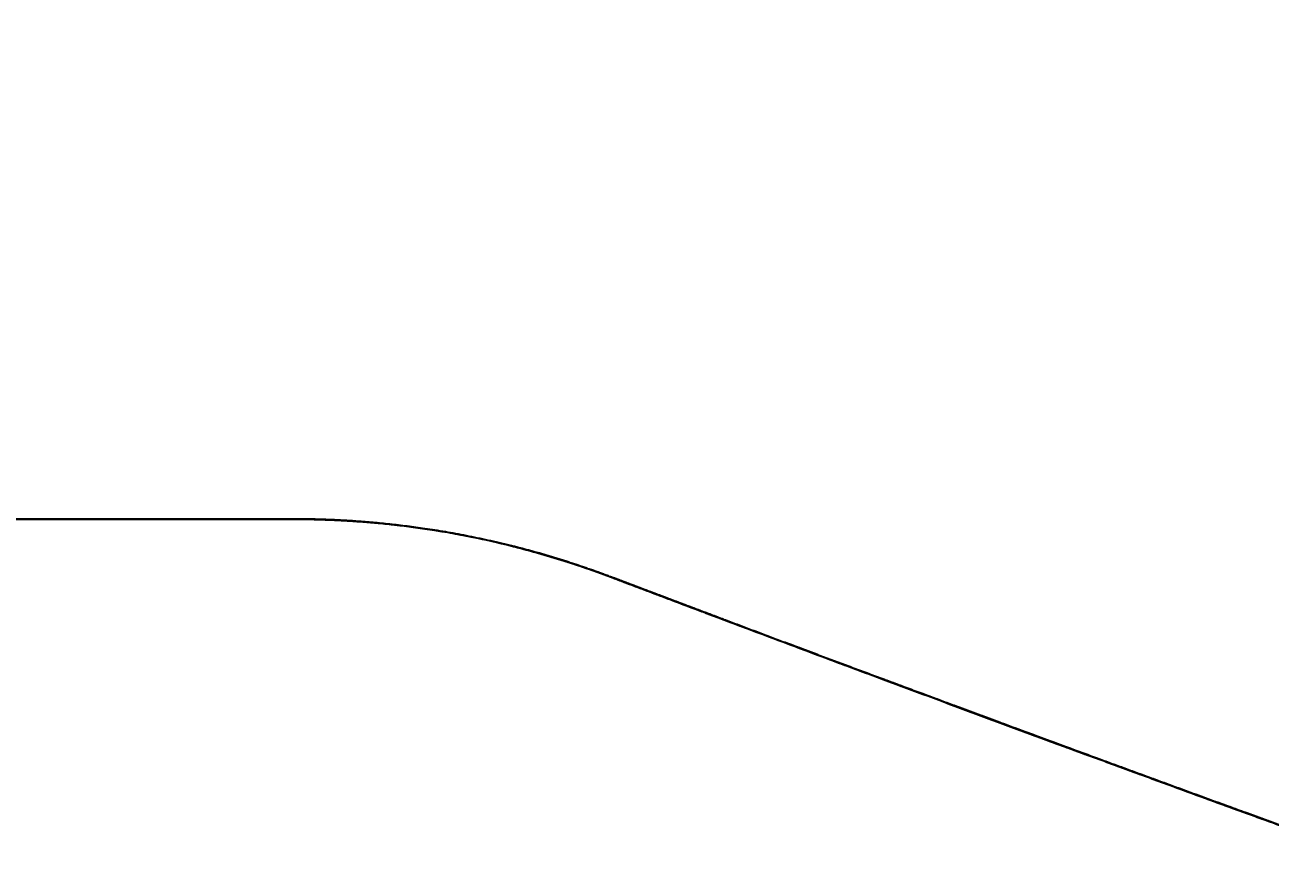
# Model space of a CAD drawing. Extents: x 8663 to 11443, y -20992 to -18942.
# Drawn here: x 10301.64 to 10322.49, y -20488.2 to -20474.18 of the extents above; entities that cross this region are included whole.
import ezdxf

# ---------------------------------------------------------------- set-up
doc = ezdxf.new("R2010")
doc.units = 0
doc.layers.get('0').update_dxf_attribs({"linetype": 'CONTINUOUS'})
doc.layers.add('1', color=7, linetype='CONTINUOUS')
doc.styles.add('____', font='')
doc.styles.get('____').set_extended_font_data('굴림')
doc.dimstyles.new('MSADIM', dxfattribs={"dimtxt": 33, "dimasz": 17, "dimexe": 10, "dimexo": 7.5, "dimgap": 10, "dimtad": 0, "dimtih": 1, "dimtoh": 1, "dimdec": 0, "dimzin": 1, "dimtxsty": '____', "dimcen": 11.25, "dimazin": 3, "dimtfac": 1, "dimtdec": 0, "dimtix": 1, "dimtmove": 0, "dimatfit": 3, "dimtolj": 1, "dimtzin": 1})

# ---------------------------------------------------------------- blocks, each defined once
blk = doc.blocks.new('*D255')
at = {"color": 0}
for p, q in [((10317.229, -20381.646), (10183.846, -20381.646)), ((10193.846, -20398.646), (10193.846, -20439.241)), ((10193.846, -20528.618), (10193.846, -20488.024)), ((10296.703, -20545.618), (10183.846, -20545.618))]:
    blk.add_line(p, q, dxfattribs=at)
for points in [[(10191.013, -20398.646), (10196.679, -20398.646), (10193.846, -20381.646)], [(10191.013, -20528.618), (10196.679, -20528.618), (10193.846, -20545.618)]]:
    blk.add_solid(points, dxfattribs=at)
at = {"color": 0, "insert": (10193.846, -20463.632), "char_height": 28, "attachment_point": 5, "style": '____'}
blk.add_mtext('\\A1;162', dxfattribs=at)
blk = doc.blocks.new('*D256')
at = {"color": 0}
for p, q in [((10288.781, -20489.955), (10288.781, -20650.431)), ((10824.37, -20536.443), (10824.37, -20650.431)), ((10305.781, -20640.431), (10515.183, -20640.431)), ((10807.37, -20640.431), (10597.968, -20640.431))]:
    blk.add_line(p, q, dxfattribs=at)
for points in [[(10305.781, -20637.597), (10305.781, -20643.264), (10288.781, -20640.431)], [(10807.37, -20637.597), (10807.37, -20643.264), (10824.37, -20640.431)]]:
    blk.add_solid(points, dxfattribs=at)
at = {"color": 0, "insert": (10556.575, -20640.431), "char_height": 28, "attachment_point": 5, "style": '____'}
blk.add_mtext('\\A1;534', dxfattribs=at)

msp = doc.modelspace()

# ---------------------------------------------------------------- linework, layer by layer
at = {"layer": '1', "color": 7, "linetype": 'CONTINUOUS'}
for points, knots in [([(10299.739, -20482.455), (10301.453, -20482.455), (10303.567, -20482.455), (10305.923, -20482.455), (10306.148, -20482.455)], [0, 0, 0, 0, 0.905388, 1, 1, 1, 1]), ([(10306.045, -20482.455), (10304.409, -20482.455), (10302.236, -20482.455), (10300.3, -20482.455), (10299.739, -20482.455)], [0, 0, 0, 0, 0.69968, 1, 1, 1, 1]), ([(10305.898, -20482.455), (10305.924, -20482.455), (10305.985, -20482.455), (10306.046, -20482.454), (10306.082, -20482.454)], [0, 0, 0, 0, 0.425531, 1, 1, 1, 1]), ([(10306.406, -20482.457), (10306.378, -20482.456), (10306.35, -20482.456), (10306.248, -20482.455), (10306.174, -20482.454), (10306.037, -20482.455), (10305.974, -20482.455), (10305.911, -20482.455)], [0, 0, 0, 0, 0.166406, 0.166406, 0.614564, 0.614564, 1, 1, 1, 1]), ([(10306.148, -20482.455), (10306.153, -20482.455), (10306.163, -20482.455), (10306.178, -20482.455), (10306.193, -20482.455), (10306.209, -20482.455), (10306.225, -20482.455), (10306.241, -20482.455), (10306.258, -20482.455), (10306.274, -20482.455), (10306.291, -20482.455), (10306.308, -20482.455), (10306.326, -20482.456), (10306.343, -20482.456), (10306.361, -20482.456), (10306.373, -20482.456), (10306.379, -20482.456)], [0, 0, 0, 0, 0.071488, 0.142964, 0.214428, 0.285881, 0.357324, 0.428758, 0.500184, 0.571602, 0.643013, 0.714419, 0.785819, 0.857216, 0.928609, 1, 1, 1, 1]), ([(10306.379, -20482.456), (10306.373, -20482.456), (10306.361, -20482.456), (10306.342, -20482.456), (10306.324, -20482.456), (10306.306, -20482.455), (10306.288, -20482.455), (10306.27, -20482.455), (10306.252, -20482.455), (10306.234, -20482.455), (10306.216, -20482.455), (10306.199, -20482.455), (10306.182, -20482.455), (10306.165, -20482.455), (10306.153, -20482.455), (10306.148, -20482.455)], [0, 0, 0, 0, 0.072947, 0.14657, 0.220866, 0.295832, 0.371463, 0.447756, 0.524707, 0.602311, 0.680565, 0.759466, 0.839007, 0.919187, 1, 1, 1, 1]), ([(10306.169, -20482.455), (10306.257, -20482.455), (10306.363, -20482.456), (10306.611, -20482.461), (10306.753, -20482.466), (10307.072, -20482.482), (10307.249, -20482.494), (10307.54, -20482.519), (10307.642, -20482.529), (10307.801, -20482.546), (10307.855, -20482.552), (10307.965, -20482.565), (10308.021, -20482.572), (10308.308, -20482.609), (10308.552, -20482.646), (10309.067, -20482.739), (10309.337, -20482.795), (10309.903, -20482.929), (10310.199, -20483.008), (10310.813, -20483.195), (10311.132, -20483.303), (10311.463, -20483.428)], [0, 0, 0, 0, 0.125, 0.125, 0.25, 0.25, 0.375, 0.375, 0.4375, 0.4375, 0.46875, 0.46875, 0.5, 0.5, 0.625, 0.625, 0.75, 0.75, 0.875, 0.875, 1, 1, 1, 1]), ([(10306.379, -20482.456), (10306.386, -20482.456), (10306.399, -20482.457), (10306.418, -20482.457), (10306.438, -20482.457), (10306.458, -20482.458), (10306.478, -20482.458), (10306.499, -20482.459), (10306.52, -20482.459), (10306.541, -20482.46), (10306.562, -20482.46), (10306.584, -20482.461), (10306.605, -20482.462), (10306.628, -20482.462), (10306.65, -20482.463), (10306.672, -20482.464), (10306.695, -20482.465), (10306.718, -20482.465), (10306.742, -20482.466), (10306.765, -20482.467), (10306.789, -20482.468), (10306.813, -20482.469), (10306.837, -20482.47), (10306.862, -20482.472), (10306.887, -20482.473), (10306.912, -20482.474), (10306.937, -20482.475), (10306.963, -20482.477), (10306.988, -20482.478), (10307.014, -20482.48), (10307.041, -20482.481), (10307.067, -20482.483), (10307.094, -20482.484), (10307.121, -20482.486), (10307.148, -20482.488), (10307.176, -20482.49), (10307.276, -20482.497), (10307.457, -20482.511), (10307.731, -20482.537), (10308.023, -20482.571), (10308.335, -20482.614), (10308.667, -20482.666), (10309.018, -20482.73), (10309.383, -20482.806), (10309.66, -20482.871), (10309.836, -20482.915), (10309.907, -20482.933), (10309.978, -20482.952), (10310.049, -20482.971), (10310.121, -20482.99), (10310.193, -20483.01), (10310.265, -20483.031), (10310.337, -20483.051), (10310.41, -20483.073), (10310.483, -20483.095), (10310.557, -20483.117), (10310.631, -20483.14), (10310.705, -20483.164), (10310.779, -20483.187), (10310.854, -20483.212), (10310.929, -20483.237), (10311.005, -20483.263), (10311.08, -20483.289), (10311.156, -20483.315), (10311.232, -20483.343), (10311.309, -20483.37), (10311.385, -20483.399), (10311.437, -20483.418), (10311.463, -20483.428)], [0, 0, 0, 0, 0.007191, 0.014378, 0.021561, 0.028741, 0.035917, 0.04309, 0.050259, 0.057425, 0.064588, 0.071748, 0.078905, 0.086058, 0.093209, 0.100358, 0.107504, 0.114647, 0.121788, 0.128926, 0.136063, 0.143197, 0.150329, 0.157459, 0.164587, 0.171714, 0.178839, 0.185962, 0.193084, 0.200205, 0.207324, 0.214443, 0.22156, 0.228676, 0.235791, 0.242906, 0.250019, 0.313052, 0.375629, 0.437822, 0.499703, 0.563225, 0.626057, 0.688284, 0.749994, 0.76113, 0.772238, 0.783318, 0.794371, 0.805397, 0.816397, 0.827372, 0.838323, 0.849249, 0.860151, 0.87103, 0.881887, 0.892722, 0.903536, 0.914329, 0.925102, 0.935855, 0.946589, 0.957306, 0.968004, 0.978686, 0.989351, 1, 1, 1, 1]), ([(10311.463, -20483.428), (10311.45, -20483.423), (10311.425, -20483.413), (10311.387, -20483.399), (10311.349, -20483.385), (10311.312, -20483.371), (10311.274, -20483.358), (10311.237, -20483.344), (10311.199, -20483.331), (10311.161, -20483.317), (10311.124, -20483.304), (10311.086, -20483.291), (10311.049, -20483.278), (10311.011, -20483.265), (10310.974, -20483.252), (10310.937, -20483.24), (10310.899, -20483.227), (10310.862, -20483.215), (10310.825, -20483.202), (10310.787, -20483.19), (10310.75, -20483.178), (10310.713, -20483.166), (10310.676, -20483.154), (10310.639, -20483.143), (10310.602, -20483.131), (10310.565, -20483.12), (10310.528, -20483.108), (10310.491, -20483.097), (10310.454, -20483.086), (10310.418, -20483.075), (10310.381, -20483.064), (10310.344, -20483.054), (10310.308, -20483.043), (10310.271, -20483.032), (10310.235, -20483.022), (10310.198, -20483.012), (10310.162, -20483.002), (10310.125, -20482.992), (10310.089, -20482.982), (10310.053, -20482.972), (10310.017, -20482.962), (10309.981, -20482.953), (10309.945, -20482.943), (10309.909, -20482.934), (10309.873, -20482.925), (10309.838, -20482.915), (10309.802, -20482.906), (10309.652, -20482.869), (10309.391, -20482.808), (10309.028, -20482.732), (10308.673, -20482.667), (10308.342, -20482.615), (10308.033, -20482.573), (10307.744, -20482.539), (10307.465, -20482.512), (10307.274, -20482.497), (10307.159, -20482.489), (10307.115, -20482.486), (10307.072, -20482.483), (10307.028, -20482.48), (10306.985, -20482.478), (10306.942, -20482.476), (10306.899, -20482.473), (10306.856, -20482.471), (10306.814, -20482.469), (10306.772, -20482.468), (10306.731, -20482.466), (10306.69, -20482.464), (10306.649, -20482.463), (10306.609, -20482.462), (10306.569, -20482.461), (10306.53, -20482.459), (10306.491, -20482.458), (10306.453, -20482.458), (10306.416, -20482.457), (10306.391, -20482.457), (10306.379, -20482.456)], [0, 0, 0, 0, 0.00521, 0.010431, 0.015661, 0.020902, 0.026152, 0.031413, 0.036683, 0.041963, 0.047254, 0.052554, 0.057865, 0.063185, 0.068516, 0.073856, 0.079207, 0.084568, 0.089938, 0.095319, 0.10071, 0.10611, 0.111521, 0.116942, 0.122372, 0.127813, 0.133264, 0.138724, 0.144195, 0.149675, 0.155166, 0.160666, 0.166176, 0.171696, 0.177226, 0.182766, 0.188316, 0.193875, 0.199444, 0.205023, 0.210612, 0.216211, 0.221819, 0.227437, 0.233065, 0.238702, 0.244349, 0.250006, 0.310085, 0.371865, 0.43529, 0.500297, 0.55953, 0.620952, 0.684469, 0.749981, 0.761299, 0.772748, 0.784328, 0.796036, 0.807873, 0.819837, 0.831927, 0.844142, 0.85648, 0.86894, 0.881522, 0.894224, 0.907044, 0.919982, 0.933036, 0.946204, 0.959487, 0.972881, 0.986386, 1, 1, 1, 1]), ([(10313.33, -20484.133), (10313.321, -20484.129), (10313.311, -20484.126), (10313.196, -20484.083), (10313.093, -20484.044), (10312.939, -20483.986), (10312.888, -20483.967), (10312.813, -20483.938), (10312.787, -20483.928), (10312.737, -20483.91), (10312.688, -20483.891), (10312.638, -20483.872), (10312.589, -20483.854), (10312.564, -20483.844), (10312.491, -20483.817), (10312.393, -20483.78), (10312.298, -20483.744), (10312.203, -20483.708), (10312.156, -20483.69), (10312.016, -20483.637), (10311.924, -20483.603), (10311.744, -20483.534), (10311.656, -20483.501), (10311.533, -20483.454), (10311.496, -20483.44), (10311.461, -20483.427)], [0, 0, 0, 0, 0.013826, 0.013826, 0.167448, 0.167448, 0.244258, 0.244258, 0.282664, 0.282664, 0.321069, 0.359475, 0.359475, 0.39788, 0.39788, 0.474691, 0.551502, 0.551502, 0.628313, 0.628313, 0.781934, 0.781934, 0.935556, 0.935556, 1, 1, 1, 1]), ([(10311.463, -20483.428), (10311.479, -20483.434), (10311.512, -20483.447), (10311.563, -20483.466), (10311.613, -20483.485), (10311.663, -20483.504), (10311.714, -20483.523), (10311.764, -20483.542), (10311.815, -20483.561), (10311.866, -20483.581), (10311.917, -20483.6), (10311.969, -20483.619), (10312.02, -20483.639), (10312.072, -20483.658), (10312.124, -20483.678), (10312.176, -20483.698), (10312.228, -20483.717), (10312.28, -20483.737), (10312.333, -20483.757), (10312.385, -20483.777), (10312.438, -20483.797), (10312.491, -20483.817), (10312.544, -20483.837), (10312.598, -20483.857), (10312.651, -20483.877), (10312.705, -20483.897), (10312.758, -20483.918), (10312.812, -20483.938), (10312.866, -20483.958), (10312.921, -20483.979), (10312.975, -20483.999), (10313.03, -20484.02), (10313.084, -20484.04), (10313.139, -20484.061), (10313.194, -20484.082), (10313.25, -20484.103), (10313.305, -20484.124), (10313.361, -20484.144), (10313.416, -20484.165), (10313.472, -20484.186), (10313.528, -20484.207), (10313.584, -20484.229), (10313.641, -20484.25), (10313.697, -20484.271), (10313.754, -20484.292), (10313.811, -20484.314), (10313.868, -20484.335), (10314.124, -20484.431), (10314.585, -20484.604), (10315.265, -20484.859), (10315.961, -20485.118), (10316.672, -20485.383), (10317.395, -20485.652), (10318.13, -20485.924), (10318.876, -20486.199), (10319.421, -20486.399), (10319.758, -20486.523), (10319.884, -20486.57), (10320.011, -20486.616), (10320.137, -20486.662), (10320.264, -20486.709), (10320.391, -20486.755), (10320.518, -20486.802), (10320.645, -20486.849), (10320.773, -20486.895), (10320.9, -20486.942), (10321.028, -20486.988), (10321.155, -20487.035), (10321.283, -20487.082), (10321.411, -20487.128), (10321.539, -20487.175), (10321.668, -20487.222), (10321.796, -20487.269), (10321.925, -20487.316), (10322.054, -20487.362), (10322.182, -20487.409), (10322.311, -20487.456), (10322.441, -20487.503), (10322.57, -20487.55), (10322.656, -20487.581), (10322.699, -20487.597)], [0, 0, 0, 0, 0.005434, 0.010868, 0.0163, 0.021731, 0.027161, 0.03259, 0.038018, 0.043445, 0.048872, 0.054298, 0.059723, 0.065148, 0.070572, 0.075997, 0.081421, 0.086845, 0.092269, 0.097692, 0.103116, 0.108541, 0.113965, 0.11939, 0.124815, 0.130241, 0.135667, 0.141094, 0.146521, 0.15195, 0.157379, 0.16281, 0.168241, 0.173674, 0.179107, 0.184542, 0.189979, 0.195417, 0.200857, 0.206298, 0.211742, 0.217187, 0.222634, 0.228083, 0.233534, 0.238988, 0.244444, 0.249902, 0.312283, 0.374614, 0.437014, 0.499601, 0.562102, 0.624569, 0.687118, 0.749872, 0.76029, 0.770704, 0.781115, 0.791524, 0.801931, 0.812336, 0.82274, 0.833144, 0.843548, 0.853953, 0.86436, 0.874768, 0.885178, 0.895592, 0.90601, 0.916431, 0.926857, 0.937289, 0.947725, 0.958167, 0.968614, 0.979069, 0.989531, 1, 1, 1, 1]), ([(10311.955, -20483.614), (10311.941, -20483.609), (10311.914, -20483.598), (10311.872, -20483.583), (10311.83, -20483.567), (10311.789, -20483.551), (10311.748, -20483.536), (10311.707, -20483.52), (10311.666, -20483.505), (10311.625, -20483.489), (10311.584, -20483.474), (10311.543, -20483.458), (10311.503, -20483.443), (10311.476, -20483.433), (10311.463, -20483.428)], [0, 0, 0, 0, 0.082937, 0.165942, 0.249015, 0.332159, 0.415375, 0.498663, 0.582026, 0.665464, 0.74898, 0.832573, 0.916246, 1, 1, 1, 1]), ([(10311.463, -20483.428), (10311.841, -20483.571), (10312.232, -20483.719), (10313.039, -20484.023), (10313.454, -20484.18), (10314.309, -20484.501), (10314.749, -20484.666), (10315.314, -20484.877), (10315.485, -20484.941), (10315.657, -20485.005), (10315.772, -20485.048), (10315.83, -20485.07), (10316.12, -20485.178), (10316.353, -20485.264), (10317.058, -20485.526), (10318.009, -20485.879), (10318.984, -20486.239), (10319.971, -20486.601), (10320.47, -20486.784), (10321.101, -20487.015), (10321.228, -20487.062), (10321.482, -20487.154), (10321.61, -20487.201), (10321.993, -20487.34), (10322.248, -20487.433), (10322.504, -20487.526)], [0, 0, 0, 0, 0.125, 0.125, 0.25, 0.25, 0.375, 0.375, 0.40625, 0.421875, 0.421875, 0.4375, 0.4375, 0.5, 0.5, 0.625, 0.75, 0.75, 0.875, 0.875, 0.90625, 0.90625, 0.9375, 0.9375, 1, 1, 1, 1]), ([(10322.699, -20487.597), (10322.679, -20487.59), (10322.638, -20487.575), (10322.577, -20487.553), (10322.517, -20487.531), (10322.456, -20487.509), (10322.395, -20487.487), (10322.335, -20487.465), (10322.274, -20487.443), (10322.214, -20487.421), (10322.154, -20487.399), (10322.094, -20487.377), (10322.034, -20487.355), (10321.974, -20487.334), (10321.914, -20487.312), (10321.855, -20487.29), (10321.795, -20487.268), (10321.736, -20487.247), (10321.676, -20487.225), (10321.617, -20487.204), (10321.558, -20487.182), (10321.499, -20487.161), (10321.441, -20487.139), (10321.382, -20487.118), (10321.323, -20487.096), (10321.265, -20487.075), (10321.207, -20487.054), (10321.149, -20487.033), (10321.091, -20487.011), (10321.033, -20486.99), (10320.975, -20486.969), (10320.917, -20486.948), (10320.86, -20486.927), (10320.803, -20486.906), (10320.745, -20486.885), (10320.688, -20486.864), (10320.631, -20486.843), (10320.575, -20486.823), (10320.518, -20486.802), (10320.461, -20486.781), (10320.405, -20486.761), (10320.349, -20486.74), (10320.293, -20486.719), (10320.237, -20486.699), (10320.181, -20486.679), (10320.126, -20486.658), (10320.07, -20486.638), (10320.015, -20486.617), (10319.96, -20486.597), (10319.905, -20486.577), (10319.85, -20486.557), (10319.795, -20486.537), (10319.741, -20486.517), (10319.686, -20486.497), (10319.391, -20486.388), (10318.861, -20486.193), (10318.109, -20485.916), (10317.38, -20485.646), (10316.863, -20485.454), (10316.544, -20485.335), (10316.413, -20485.287), (10316.284, -20485.239), (10316.155, -20485.191), (10316.027, -20485.143), (10315.9, -20485.096), (10315.773, -20485.048), (10315.647, -20485.002), (10315.522, -20484.955), (10315.397, -20484.908), (10315.273, -20484.862), (10315.15, -20484.816), (10315.028, -20484.77), (10314.906, -20484.725), (10314.786, -20484.68), (10314.666, -20484.635), (10314.546, -20484.59), (10314.428, -20484.546), (10314.31, -20484.502), (10314.193, -20484.458), (10314.078, -20484.415), (10313.962, -20484.371), (10313.848, -20484.328), (10313.735, -20484.286), (10313.622, -20484.244), (10313.51, -20484.201), (10313.399, -20484.16), (10313.289, -20484.118), (10313.18, -20484.077), (10313.072, -20484.036), (10312.964, -20483.996), (10312.858, -20483.956), (10312.752, -20483.916), (10312.648, -20483.876), (10312.544, -20483.837), (10312.441, -20483.798), (10312.339, -20483.76), (10312.238, -20483.721), (10312.138, -20483.683), (10312.039, -20483.646), (10311.94, -20483.609), (10311.843, -20483.572), (10311.746, -20483.535), (10311.651, -20483.499), (10311.556, -20483.463), (10311.494, -20483.44), (10311.463, -20483.428)], [0, 0, 0, 0, 0.004934, 0.009861, 0.014781, 0.019693, 0.024598, 0.029496, 0.034386, 0.039268, 0.044143, 0.04901, 0.053869, 0.05872, 0.063564, 0.068399, 0.073227, 0.078046, 0.082857, 0.08766, 0.092455, 0.097241, 0.102019, 0.106789, 0.11155, 0.116302, 0.121046, 0.125781, 0.130507, 0.135225, 0.139933, 0.144633, 0.149324, 0.154005, 0.158678, 0.163341, 0.167995, 0.17264, 0.177275, 0.181901, 0.186518, 0.191125, 0.195722, 0.20031, 0.204888, 0.209457, 0.214015, 0.218564, 0.223103, 0.227632, 0.23215, 0.236659, 0.241158, 0.245646, 0.250125, 0.314399, 0.377604, 0.439635, 0.500392, 0.511802, 0.523194, 0.534568, 0.545923, 0.557258, 0.568573, 0.579867, 0.591141, 0.602393, 0.613624, 0.624832, 0.636018, 0.64718, 0.658319, 0.669434, 0.680525, 0.691591, 0.702631, 0.713646, 0.724635, 0.735598, 0.746534, 0.757442, 0.768323, 0.779176, 0.790001, 0.800796, 0.811563, 0.822301, 0.833008, 0.843685, 0.854332, 0.864948, 0.875533, 0.886086, 0.896607, 0.907096, 0.917553, 0.927977, 0.938368, 0.948725, 0.959048, 0.969338, 0.979593, 0.989814, 1, 1, 1, 1]), ([(10311.569, -20483.468), (10311.599, -20483.479), (10311.676, -20483.508), (10311.803, -20483.556), (10311.952, -20483.613), (10312.129, -20483.68), (10312.333, -20483.757), (10312.565, -20483.845), (10312.803, -20483.935), (10313.049, -20484.027), (10313.23, -20484.095), (10313.328, -20484.132), (10313.341, -20484.137)], [0, 0, 0, 0, 0.056822, 0.143381, 0.233257, 0.326452, 0.455676, 0.585621, 0.716255, 0.847546, 0.979459, 1, 1, 1, 1]), ([(10314.556, -20484.593), (10314.538, -20484.587), (10314.502, -20484.573), (10314.449, -20484.553), (10314.404, -20484.536), (10314.377, -20484.526), (10314.368, -20484.523)], [0, 0, 0, 0, 0.285808, 0.571575, 0.857305, 1, 1, 1, 1]), ([(10314.778, -20484.676), (10314.776, -20484.676), (10314.756, -20484.668), (10314.717, -20484.654), (10314.664, -20484.634), (10314.61, -20484.613), (10314.574, -20484.6), (10314.556, -20484.593)], [0, 0, 0, 0, 0.027881, 0.270875, 0.51389, 0.756931, 1, 1, 1, 1]), ([(10316.504, -20485.321), (10316.493, -20485.317), (10316.465, -20485.306), (10316.418, -20485.289), (10316.365, -20485.269), (10316.312, -20485.249), (10316.259, -20485.229), (10316.206, -20485.209), (10316.153, -20485.19), (10316.1, -20485.17), (10316.047, -20485.15), (10316.012, -20485.137), (10315.994, -20485.131)], [0, 0, 0, 0, 0.063001, 0.167054, 0.271117, 0.375194, 0.479285, 0.583391, 0.687515, 0.791656, 0.895818, 1, 1, 1, 1]), ([(10318.507, -20486.063), (10318.489, -20486.056), (10318.451, -20486.042), (10318.394, -20486.021), (10318.338, -20486), (10318.282, -20485.979), (10318.225, -20485.959), (10318.169, -20485.938), (10318.113, -20485.917), (10318.057, -20485.896), (10318.001, -20485.876), (10317.946, -20485.855), (10317.89, -20485.835), (10317.834, -20485.814), (10317.779, -20485.793), (10317.723, -20485.773), (10317.668, -20485.752), (10317.613, -20485.732), (10317.557, -20485.712), (10317.502, -20485.691), (10317.447, -20485.671), (10317.392, -20485.65), (10317.338, -20485.63), (10317.283, -20485.61), (10317.228, -20485.589), (10317.174, -20485.569), (10317.119, -20485.549), (10317.065, -20485.529), (10317.01, -20485.509), (10316.956, -20485.488), (10316.902, -20485.468), (10316.848, -20485.448), (10316.811, -20485.434), (10316.791, -20485.427), (10316.79, -20485.427)], [0, 0, 0, 0, 0.032311, 0.064609, 0.096896, 0.129171, 0.161435, 0.193688, 0.225932, 0.258166, 0.29039, 0.322606, 0.354813, 0.387013, 0.419205, 0.45139, 0.483568, 0.515741, 0.547907, 0.580068, 0.612225, 0.644377, 0.676524, 0.708668, 0.740809, 0.772946, 0.805081, 0.837215, 0.869346, 0.901477, 0.933606, 0.965736, 0.997865, 1, 1, 1, 1]), ([(10317.34, -20485.631), (10317.396, -20485.652), (10317.453, -20485.673), (10317.513, -20485.695), (10317.517, -20485.697), (10317.846, -20485.819), (10318.175, -20485.94), (10318.507, -20486.063)], [0, 0, 0, 0, 0.146624, 0.146624, 0.157295, 0.157295, 1, 1, 1, 1]), ([(10319.228, -20486.328), (10319.21, -20486.322), (10319.171, -20486.307), (10319.112, -20486.286), (10319.051, -20486.263), (10318.991, -20486.241), (10318.93, -20486.219), (10318.87, -20486.196), (10318.809, -20486.174), (10318.749, -20486.152), (10318.688, -20486.129), (10318.628, -20486.107), (10318.568, -20486.085), (10318.528, -20486.07), (10318.507, -20486.063)], [0, 0, 0, 0, 0.076041, 0.160052, 0.244057, 0.328056, 0.41205, 0.496042, 0.580032, 0.664021, 0.748011, 0.832004, 0.915999, 1, 1, 1, 1]), ([(10318.894, -20486.205), (10318.896, -20486.206), (10318.934, -20486.22), (10319.009, -20486.248), (10319.118, -20486.288), (10319.192, -20486.315), (10319.228, -20486.328)], [0, 0, 0, 0, 0.019646, 0.345802, 0.672591, 1, 1, 1, 1]), ([(10319.229, -20486.329), (10319.229, -20486.329), (10319.229, -20486.328), (10319.228, -20486.328), (10319.228, -20486.328)], [0, 0, 0, 0, 0.578219, 1, 1, 1, 1]), ([(10319.228, -20486.328), (10319.228, -20486.328), (10319.229, -20486.328), (10319.229, -20486.329), (10319.229, -20486.329)], [0, 0, 0, 0, 0.427928, 1, 1, 1, 1]), ([(10320.624, -20486.841), (10320.6, -20486.832), (10320.537, -20486.809), (10320.436, -20486.772), (10320.319, -20486.729), (10320.203, -20486.686), (10320.087, -20486.644), (10320.009, -20486.615), (10319.971, -20486.601)], [0, 0, 0, 0, 0.109586, 0.287658, 0.465727, 0.6438, 0.821888, 1, 1, 1, 1]), ([(10321.709, -20487.237), (10321.753, -20487.253), (10321.798, -20487.269), (10322.013, -20487.348), (10322.184, -20487.41), (10322.453, -20487.508), (10322.551, -20487.543), (10322.673, -20487.588), (10322.697, -20487.596), (10322.762, -20487.62), (10322.802, -20487.635), (10322.883, -20487.664), (10322.923, -20487.678), (10323.072, -20487.732), (10323.18, -20487.771), (10323.397, -20487.85), (10323.505, -20487.889), (10324.466, -20488.237), (10325.319, -20488.543), (10326.187, -20488.854), (10326.202, -20488.859), (10327.301, -20489.253), (10328.386, -20489.638), (10329.818, -20490.143), (10330.165, -20490.265), (10330.954, -20490.542), (10331.396, -20490.697), (10331.839, -20490.851)], [0, 0, 0, 0, 0.013271, 0.013271, 0.064133, 0.064133, 0.09315, 0.09315, 0.100405, 0.100405, 0.112334, 0.112334, 0.124261, 0.124261, 0.156415, 0.156415, 0.188564, 0.188564, 0.441321, 0.441321, 0.445778, 0.445778, 0.766796, 0.766796, 0.869263, 0.869263, 1, 1, 1, 1]), ([(10323.085, -20487.737), (10323.077, -20487.734), (10323.008, -20487.709), (10322.911, -20487.674), (10322.791, -20487.631), (10322.704, -20487.599), (10322.615, -20487.567), (10322.527, -20487.535), (10322.44, -20487.503), (10322.353, -20487.471), (10322.267, -20487.44), (10322.181, -20487.409), (10322.097, -20487.378), (10322.013, -20487.348), (10321.929, -20487.317), (10321.835, -20487.283), (10321.761, -20487.256), (10321.716, -20487.24), (10321.71, -20487.237)], [0, 0, 0, 0, 0.017019, 0.151772, 0.211544, 0.276636, 0.34123, 0.40533, 0.468935, 0.532048, 0.59467, 0.656803, 0.718449, 0.779608, 0.840283, 0.900476, 0.98681, 1, 1, 1, 1])]:
    msp.add_open_spline(points, degree=3, knots=knots, dxfattribs=at)
for points, degree in [([(10304.279, -20482.455), (10304.651, -20482.455), (10305.031, -20482.455), (10305.419, -20482.455)], 3), ([(10305.796, -20482.455), (10305.912, -20482.455), (10306.03, -20482.455), (10306.148, -20482.455)], 3), ([(10306.045, -20482.455), (10306.093, -20482.455), (10306.148, -20482.455)], 2), ([(10306.148, -20482.455), (10306.111, -20482.455), (10306.077, -20482.455), (10306.045, -20482.455)], 3), ([(10306.148, -20482.455), (10306.225, -20482.455), (10306.303, -20482.455), (10306.381, -20482.456)], 3), ([(10306.169, -20482.455), (10306.162, -20482.455), (10306.155, -20482.455), (10306.148, -20482.455)], 3), ([(10310.688, -20483.158), (10310.827, -20483.202), (10310.97, -20483.25), (10311.117, -20483.301)], 3), ([(10314.556, -20484.593), (10314.929, -20484.733), (10315.311, -20484.876), (10315.703, -20485.022)], 3), ([(10315.994, -20485.131), (10316.1, -20485.17), (10316.207, -20485.21), (10316.313, -20485.25)], 3), ([(10318.507, -20486.063), (10318.819, -20486.178), (10319.134, -20486.294), (10319.451, -20486.411)], 3), ([(10319.228, -20486.328), (10319.115, -20486.287), (10319.002, -20486.245), (10318.89, -20486.204)], 3), ([(10319.229, -20486.329), (10319.229, -20486.329), (10319.229, -20486.329), (10319.228, -20486.328)], 3), ([(10319.228, -20486.328), (10319.229, -20486.329), (10319.229, -20486.329), (10319.229, -20486.329)], 3), ([(10319.971, -20486.601), (10320.083, -20486.642), (10320.195, -20486.684), (10320.308, -20486.725)], 3)]:
    msp.add_open_spline(points, degree=degree, dxfattribs=at)

# ---------------------------------------------------------------- dimensions: what is measured, and where the dimension line sits
dim = msp.add_linear_dim(base=(10193.846, -20545.618), p1=(10324.729, -20381.646), p2=(10304.203, -20545.618), angle=90, text='162', dimstyle='MSADIM', override={"dimtxt": 28, "dimfxl": 1.25, "dimtfill": 1})
dim.commit()
dim.dimension.update_dxf_attribs({"geometry": '*D255', "text_midpoint": (10193.846, -20463.632)})
dim = msp.add_linear_dim(base=(10824.37, -20640.431), p1=(10288.781, -20482.455), p2=(10824.37, -20528.943), text='534', dimstyle='MSADIM', override={"dimtxt": 28, "dimfxl": 1.25, "dimtfill": 1})
dim.commit()
dim.dimension.update_dxf_attribs({"geometry": '*D256', "text_midpoint": (10556.575, -20640.431)})

doc.saveas('drawing.dxf')
